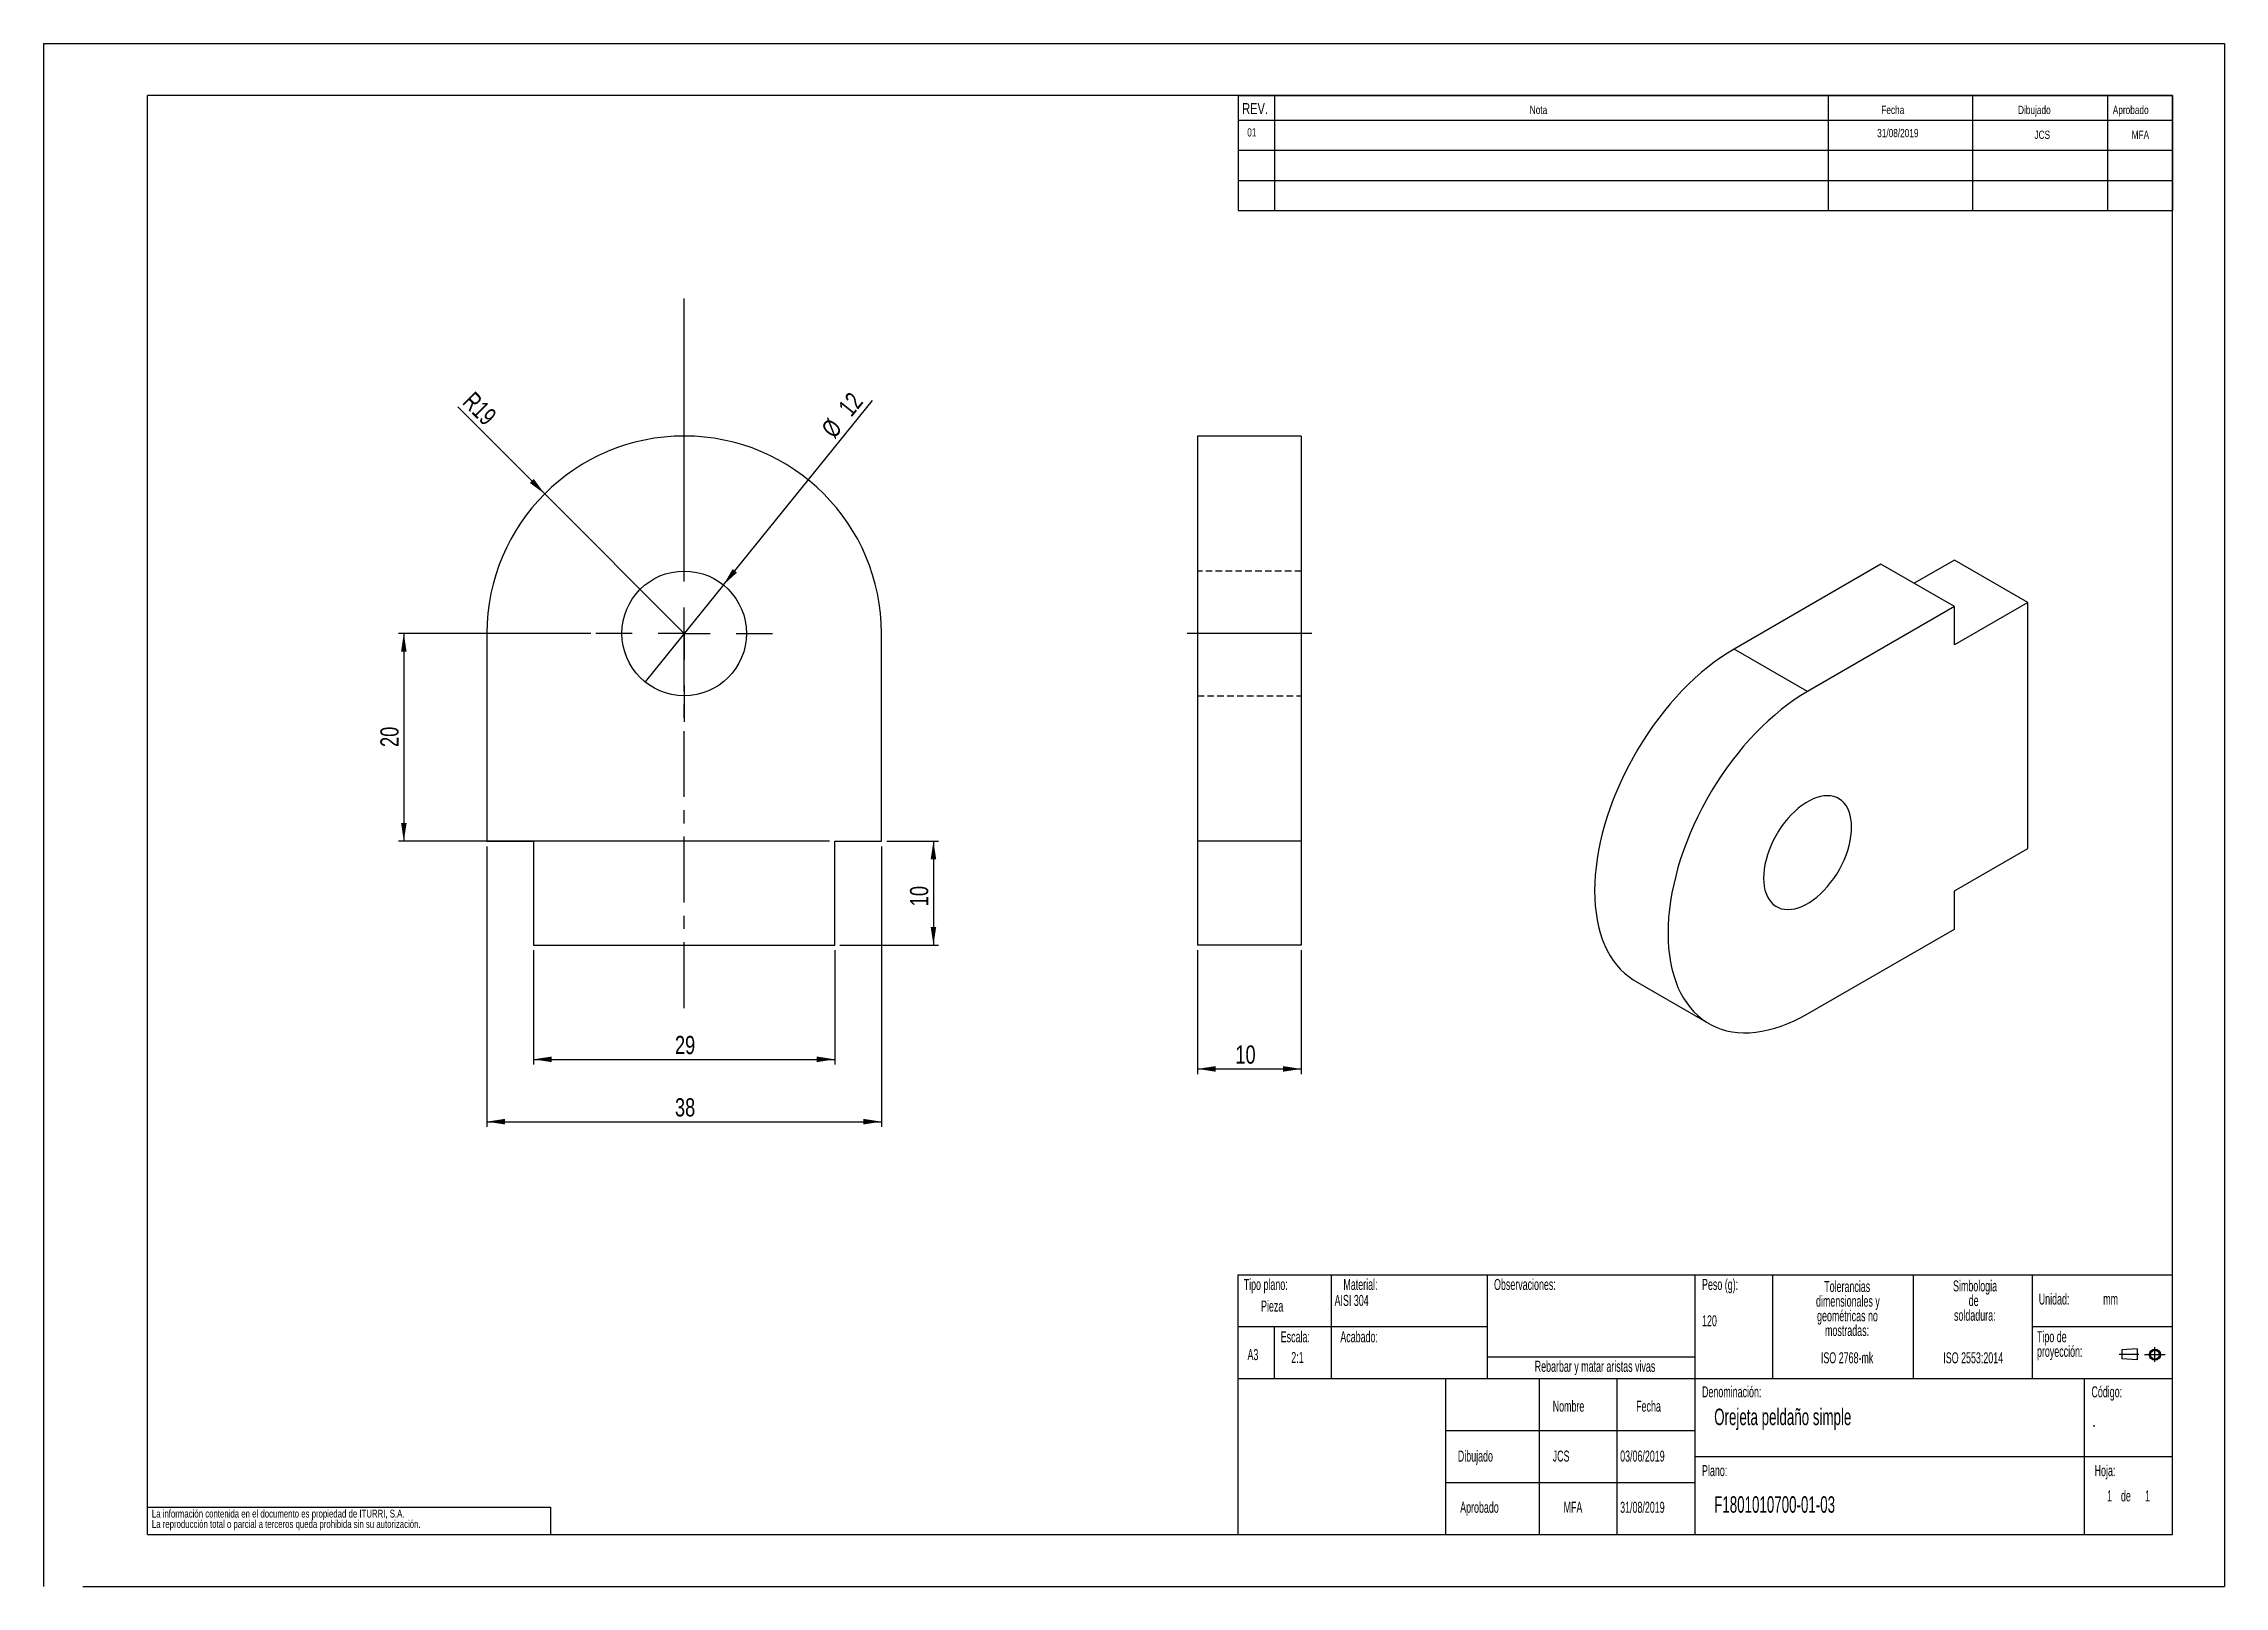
# Model space of a CAD drawing. Extents: x 0 to 2826, y 0 to 813.
# Drawn here: x 0 to 420, y 0 to 297 of the extents above.
import ezdxf

# ---------------------------------------------------------------- set-up
doc = ezdxf.new("R2010")
doc.units = 0
doc.linetypes.add('CENTERX2', pattern=[20.32, 12.7, -2.54, 2.54, -2.54])
doc.linetypes.add('HIDDEN', pattern=[1.905, 1.27, -0.635])
doc.layers.get('0').update_dxf_attribs({"linetype": 'CONTINUOUS'})
doc.layers.add('FORMATO', color=7, linetype='CONTINUOUS')
doc.layers.add('SLD-0', color=179, linetype='CONTINUOUS')
doc.styles.add('SLDTEXTSTYLE0', font='TXT', dxfattribs={"width": 0.605})
doc.styles.add('SLDTEXTSTYLE1', font='TXT', dxfattribs={"width": 0.75})
doc.dimstyles.new('SLDDIMSTYLE0', dxfattribs={"dimtxt": 3.5, "dimasz": 3.5, "dimexe": 0, "dimexo": 0.0625, "dimgap": 0.875, "dimtad": 1, "dimdec": 1, "dimlfac": 0.5, "dimrnd": 1e-09, "dimzin": 12, "dimtxsty": 'SLDTEXTSTYLE1', "dimsah": 1, "dimcen": 0.09, "dimazin": 3, "dimtfac": 1, "dimtdec": 1, "dimtofl": 0, "dimtmove": 0, "dimatfit": 3, "dimtolj": 1, "dimtzin": 12})
doc.dimstyles.new('SLDDIMSTYLE1', dxfattribs={"dimtxt": 3.5, "dimasz": 3.5, "dimexe": 0, "dimexo": 0.0625, "dimgap": 0.875, "dimtad": 1, "dimdec": 1, "dimlfac": 0.5, "dimrnd": 1e-09, "dimzin": 12, "dimtxsty": 'SLDTEXTSTYLE1', "dimsah": 1, "dimcen": 0.09, "dimazin": 3, "dimtfac": 1, "dimtdec": 1, "dimtmove": 0, "dimatfit": 3, "dimtolj": 1, "dimtzin": 12})
doc.dimstyles.new('SLDDIMSTYLE2', dxfattribs={"dimtxt": 3.5, "dimasz": 3.5, "dimexe": 0, "dimexo": 0.0625, "dimgap": 0.875, "dimtad": 1, "dimdec": 1, "dimlfac": 0.5, "dimrnd": 1e-09, "dimzin": 12, "dimtxsty": 'SLDTEXTSTYLE1', "dimblk1": 'NONE', "dimsah": 1, "dimcen": 0, "dimazin": 3, "dimtfac": 1, "dimtdec": 1, "dimtmove": 0, "dimatfit": 3, "dimtolj": 1, "dimtzin": 12})
doc.dimstyles.new('SLDDIMSTYLE3', dxfattribs={"dimtxt": 3.5, "dimasz": 3.5, "dimexe": 0, "dimexo": 0.0625, "dimgap": 0.875, "dimtad": 1, "dimdec": 1, "dimlfac": 0.5, "dimrnd": 1e-09, "dimzin": 12, "dimtxsty": 'SLDTEXTSTYLE1', "dimsah": 1, "dimcen": 0, "dimazin": 3, "dimtfac": 1, "dimtdec": 1, "dimtofl": 0, "dimtmove": 0, "dimatfit": 3, "dimtolj": 1, "dimtzin": 12})

# ---------------------------------------------------------------- blocks, each defined once
blk = doc.blocks.new('BLOQUE3')
at = {"color": 7, "linetype": 'CENTERX2'}
for p, q in [((397.92, 130.06), (394.8, 130.06)), ((398.88, 130.02), (402.16, 130.02)), ((400.52, 128.85), (400.52, 131.19))]:
    blk.add_line(p, q, dxfattribs=at)
at = {"color": 7, "linetype": 'CONTINUOUS'}
for p, q in [((397.68, 130.95), (395.23, 130.77)), ((395.23, 130.77), (395.23, 129.34)), ((397.68, 130.95), (397.68, 129.16)), ((397.68, 129.16), (395.23, 129.34))]:
    blk.add_line(p, q, dxfattribs=at)
for radius in [0.892, 0.713]:
    blk.add_circle((400.52, 130.02), radius, dxfattribs=at)
blk = doc.blocks.new('SW_NOTE_0')
at = {"layer": 'SLD-0', "color": 0, "attachment_point": 2, "style": 'SLDTEXTSTYLE0'}
for s, insert, char_height in [('dimensionales y', (7.54, -0.09), 2.1167), ('Tolerancias', (7.41, 2.73), 2.1167), ('geométricas no', (7.46, -2.92), 2.1167), ('mostradas:', (7.38, -5.74), 2.117)]:
    blk.add_mtext(s, dxfattribs=dict(at, insert=insert, char_height=char_height))
blk = doc.blocks.new('SW_NOTE_0_1')
at = {"layer": 'SLD-0', "color": 0, "attachment_point": 1, "style": 'SLDTEXTSTYLE0'}
for s, insert, char_height in [('Tipo de', (0, 2.73), 2.117), ('proyección:', (0, -0.09), 2.1167)]:
    blk.add_mtext(s, dxfattribs=dict(at, insert=insert, char_height=char_height))
blk = doc.blocks.new('SW_NOTE_0_2')
at = {"layer": 'SLD-0', "color": 0, "char_height": 2.117, "attachment_point": 2, "style": 'SLDTEXTSTYLE0'}
for s, insert in [('Simbologia', (7.11, 2.73)), ('de', (6.84, -0.09)), ('soldadura:', (7.06, -2.92))]:
    blk.add_mtext(s, dxfattribs=dict(at, insert=insert))
blk = doc.blocks.new('SW_NOTE_0_3')
at = {"layer": 'SLD-0', "color": 0, "char_height": 1.5, "attachment_point": 1, "style": 'SLDTEXTSTYLE1'}
for s, insert in [('La información contenida en el documento es propiedad de ITURRI, S.A.', (0, 1.93)), ('La reproducción total o parcial a terceros queda prohibida sin su autorización.', (0, -0.07))]:
    blk.add_mtext(s, dxfattribs=dict(at, insert=insert))
blk = doc.blocks.new('SW_NOTE_0_4')
at = {"layer": 'SLD-0', "color": 0, "attachment_point": 2, "style": 'SLDTEXTSTYLE0'}
for s, insert, char_height in [('dimensionales y', (7.54, -0.09), 2.1167), ('Tolerancias', (7.41, 2.73), 2.1167), ('geométricas no', (7.46, -2.92), 2.1167), ('mostradas:', (7.38, -5.74), 2.117)]:
    blk.add_mtext(s, dxfattribs=dict(at, insert=insert, char_height=char_height))
blk = doc.blocks.new('SW_NOTE_0_5')
at = {"layer": 'SLD-0', "color": 0, "attachment_point": 1, "style": 'SLDTEXTSTYLE0'}
for s, insert, char_height in [('Tipo de', (0, 2.73), 2.117), ('proyección:', (0, -0.09), 2.1167)]:
    blk.add_mtext(s, dxfattribs=dict(at, insert=insert, char_height=char_height))
blk = doc.blocks.new('SW_NOTE_0_6')
at = {"layer": 'SLD-0', "color": 0, "char_height": 2.117, "attachment_point": 2, "style": 'SLDTEXTSTYLE0'}
for s, insert in [('Simbologia', (7.11, 2.73)), ('de', (6.84, -0.09)), ('soldadura:', (7.06, -2.92))]:
    blk.add_mtext(s, dxfattribs=dict(at, insert=insert))
blk = doc.blocks.new('SW_NOTE_0_7')
at = {"layer": 'SLD-0', "color": 0, "char_height": 1.5, "attachment_point": 1, "style": 'SLDTEXTSTYLE1'}
for s, insert in [('La información contenida en el documento es propiedad de ITURRI, S.A.', (0, 1.93)), ('La reproducción total o parcial a terceros queda prohibida sin su autorización.', (0, -0.07))]:
    blk.add_mtext(s, dxfattribs=dict(at, insert=insert))
blk = doc.blocks.new('_D')
at = {"layer": 'FORMATO', "color": 7}
for p, q in [((94.37, 122.46), (94.37, 100.46)), ((152.37, 122.46), (152.37, 100.46)), ((94.37, 101.46), (152.37, 101.46))]:
    blk.add_line(p, q, dxfattribs=at)
for points in [[(94.37, 101.46), (97.87, 100.92), (97.87, 102)], [(152.37, 101.46), (148.87, 102), (148.87, 100.92)]]:
    blk.add_solid(points, dxfattribs=at)
at = {"layer": 'FORMATO', "color": 7, "insert": (121.59, 105.97), "char_height": 3.5, "attachment_point": 1, "style": 'SLDTEXTSTYLE1'}
blk.add_mtext('29', dxfattribs=at)
blk = doc.blocks.new('_D_1')
at = {"layer": 'FORMATO', "color": 7}
for p, q in [((85.37, 142.46), (85.37, 88.46)), ((161.37, 142.46), (161.37, 88.46)), ((85.37, 89.46), (161.37, 89.46))]:
    blk.add_line(p, q, dxfattribs=at)
for points in [[(85.37, 89.46), (88.87, 88.92), (88.87, 90)], [(161.37, 89.46), (157.87, 90), (157.87, 88.92)]]:
    blk.add_solid(points, dxfattribs=at)
at = {"layer": 'FORMATO', "color": 7, "insert": (121.59, 93.97), "char_height": 3.5, "attachment_point": 1, "style": 'SLDTEXTSTYLE1'}
blk.add_mtext('38', dxfattribs=at)
blk = doc.blocks.new('_D_2')
at = {"layer": 'FORMATO', "color": 7}
for p, q in [((162.37, 143.46), (172.37, 143.46)), ((171.37, 143.46), (171.37, 123.46)), ((153.37, 123.46), (172.37, 123.46))]:
    blk.add_line(p, q, dxfattribs=at)
for points in [[(171.37, 143.46), (170.84, 139.96), (171.91, 139.96)], [(171.37, 123.46), (171.91, 126.96), (170.84, 126.96)]]:
    blk.add_solid(points, dxfattribs=at)
at = {"layer": 'FORMATO', "color": 7, "insert": (166.86, 130.93), "char_height": 3.5, "attachment_point": 1, "rotation": 90, "style": 'SLDTEXTSTYLE1'}
blk.add_mtext('10', dxfattribs=at)
blk = doc.blocks.new('_D_3')
at = {"layer": 'FORMATO', "color": 7}
for p, q in [((105.37, 183.46), (68.37, 183.46)), ((69.37, 183.46), (69.37, 143.46)), ((151.37, 143.46), (68.37, 143.46))]:
    blk.add_line(p, q, dxfattribs=at)
for points in [[(69.37, 183.46), (68.84, 179.96), (69.91, 179.96)], [(69.37, 143.46), (69.91, 146.96), (68.84, 146.96)]]:
    blk.add_solid(points, dxfattribs=at)
at = {"layer": 'FORMATO', "color": 7, "insert": (64.86, 161.59), "char_height": 3.5, "attachment_point": 1, "rotation": 90, "style": 'SLDTEXTSTYLE1'}
blk.add_mtext('20', dxfattribs=at)
blk = doc.blocks.new('_D_4')
at = {"layer": 'FORMATO', "color": 7}
for q in [(159.62, 228.3), (115.83, 174.13)]:
    blk.add_line((130.92, 192.79), q, dxfattribs=at)
blk.add_solid([(130.92, 192.79), (133.54, 195.17), (132.7, 195.85)], dxfattribs=at)
at = {"layer": 'FORMATO', "color": 7, "char_height": 3.5, "attachment_point": 1, "rotation": 51.0491, "style": 'SLDTEXTSTYLE1'}
for s, insert in [('12', (152.82, 227.14)), ('%%c', (149.55, 223))]:
    blk.add_mtext(s, dxfattribs=dict(at, insert=insert))
blk = doc.blocks.new('_NONE')
blk = doc.blocks.new('_D_5')
at = {"layer": 'FORMATO', "color": 7}
for q in [(79.76, 227.08), (123.37, 183.46)]:
    blk.add_line((96.5, 210.33), q, dxfattribs=at)
blk.add_solid([(96.5, 210.33), (94.41, 213.18), (93.65, 212.42)], dxfattribs=at)
at = {"layer": 'FORMATO', "color": 7, "insert": (82.95, 230.26), "char_height": 3.5, "attachment_point": 1, "rotation": 315, "style": 'SLDTEXTSTYLE1'}
blk.add_mtext('R19', dxfattribs=at)
blk = doc.blocks.new('SW_CENTERMARKSYMBOL_0')
at = {"layer": 'FORMATO', "color": 0}
for p, q in [((0, 10), (0, 64.49)), ((0, 0), (0, 5)), ((-10, 0), (-17, 0)), ((0, 0), (-5, 0)), ((0, 0), (5, 0)), ((0, 0), (0, -5)), ((10, 0), (17, 0)), ((0, -10), (0, -17))]:
    blk.add_line(p, q, dxfattribs=at)
blk = doc.blocks.new('_D_6')
at = {"layer": 'FORMATO', "color": 7}
for p, q in [((222.22, 122.46), (222.22, 98.62)), ((242.22, 122.46), (242.22, 98.62)), ((222.22, 99.62), (242.22, 99.62))]:
    blk.add_line(p, q, dxfattribs=at)
for points in [[(222.22, 99.62), (225.72, 99.08), (225.72, 100.15)], [(242.22, 99.62), (238.72, 100.15), (238.72, 99.08)]]:
    blk.add_solid(points, dxfattribs=at)
at = {"layer": 'FORMATO', "color": 7, "insert": (229.52, 104.13), "char_height": 3.5, "attachment_point": 1, "style": 'SLDTEXTSTYLE1'}
blk.add_mtext('10', dxfattribs=at)

msp = doc.modelspace()

# ---------------------------------------------------------------- linework, layer by layer
at = {"color": 7, "linetype": 'CONTINUOUS'}
for p, q in [((0, 297), (420, 297)), ((0, 297), (0, 0)), ((420, 297), (420, 0)), ((410, 287), (20, 287)), ((20, 10), (20, 287)), ((410, 10), (410, 287)), ((242.22, 221.46), (222.22, 221.46)), ((222.22, 221.46), (222.22, 183.46)), ((242.22, 221.46), (242.22, 183.46)), ((368, 197.59), (360.23, 193.1)), ((382.15, 189.43), (368, 197.59)), ((353.86, 196.78), (325.58, 180.45)), ((368, 188.61), (353.86, 196.78)), ((382.15, 189.43), (368, 181.26)), ((382.15, 142.07), (382.15, 189.43)), ((368, 188.61), (339.72, 172.28)), ((368, 181.26), (368, 188.61)), ((85.37, 183.46), (85.37, 143.46)), ((161.37, 143.46), (161.37, 183.46)), ((242.22, 183.46), (222.22, 183.46)), ((222.22, 183.46), (222.22, 143.46)), ((242.22, 183.46), (242.22, 143.46)), ((339.72, 172.28), (325.58, 180.45)), ((85.37, 143.46), (94.37, 143.46)), ((94.37, 143.46), (94.37, 123.46)), ((152.37, 123.46), (152.37, 143.46)), ((152.37, 143.46), (161.37, 143.46)), ((242.22, 143.46), (222.22, 143.46)), ((222.22, 143.46), (222.22, 123.46)), ((242.22, 143.46), (242.22, 123.46)), ((368, 133.9), (382.15, 142.07)), ((368, 126.55), (368, 133.9)), ((339.72, 110.23), (368, 126.55)), ((94.37, 123.46), (152.37, 123.46)), ((242.22, 123.46), (222.22, 123.46)), ((306.58, 116.51), (320.72, 108.34)), ((230, 60), (410, 60)), ((230, 60), (230, 10)), ((20, 10), (410, 10)), ((7.53, 0), (420, 0))]:
    msp.add_line(p, q, dxfattribs=at)
at = {"color": 7, "linetype": 'HIDDEN'}
for p, q in [((242.22, 195.46), (222.22, 195.46)), ((242.22, 183.46), (222.22, 183.46)), ((222.22, 171.46), (242.22, 171.46))]:
    msp.add_line(p, q, dxfattribs=at)
at = {"color": 7, "linetype": 'CONTINUOUS', "flags": 128}
for points in [[(325.58, 180.45), (324.3, 179.67), (323.02, 178.83), (321.75, 177.92), (320.49, 176.95), (319.24, 175.92), (318.01, 174.82), (316.79, 173.67), (315.59, 172.46), (314.42, 171.2), (313.27, 169.89), (312.14, 168.53), (311.05, 167.14), (309.99, 165.7), (308.97, 164.22), (307.98, 162.71), (307.04, 161.17), (306.13, 159.6), (305.27, 158.02), (304.46, 156.41), (303.69, 154.78), (302.97, 153.14), (302.31, 151.5), (301.69, 149.85), (301.14, 148.2), (300.63, 146.55), (300.19, 144.91), (299.8, 143.28), (299.47, 141.66), (299.19, 140.06), (298.98, 138.48), (298.83, 136.93), (298.74, 135.4), (298.71, 133.91), (298.74, 132.45), (298.83, 131.03), (298.98, 129.65), (299.19, 128.32), (299.47, 127.03), (299.8, 125.79), (300.19, 124.61), (300.63, 123.49), (301.14, 122.42), (301.69, 121.41), (302.31, 120.47), (302.97, 119.59), (303.69, 118.78), (304.46, 118.05), (305.27, 117.38), (306.13, 116.78), (306.58, 116.51)], [(339.72, 172.28), (338.44, 171.51), (337.17, 170.67), (335.9, 169.76), (334.63, 168.79), (333.39, 167.75), (332.15, 166.66), (330.93, 165.5), (329.73, 164.3), (328.56, 163.04), (327.41, 161.73), (326.29, 160.37), (325.19, 158.97), (324.13, 157.53), (323.11, 156.06), (322.12, 154.55), (321.18, 153.01), (320.27, 151.44), (319.41, 149.85), (318.6, 148.24), (317.83, 146.62), (317.12, 144.98), (316.45, 143.34), (315.84, 141.69), (315.28, 140.03), (314.77, 138.39), (314.33, 136.74), (313.94, 135.11), (313.61, 133.5), (313.34, 131.9), (313.12, 130.32), (312.97, 128.76), (312.88, 127.24), (312.85, 125.74), (312.88, 124.28), (312.97, 122.86), (313.12, 121.49), (313.34, 120.15), (313.61, 118.86), (313.94, 117.63), (314.33, 116.45), (314.77, 115.32), (315.28, 114.26), (315.84, 113.25), (316.45, 112.31), (317.12, 111.43), (317.83, 110.62), (318.6, 109.88), (319.41, 109.21), (320.27, 108.62), (321.18, 108.09), (322.12, 107.65), (323.11, 107.28), (324.13, 106.98), (325.19, 106.77), (326.29, 106.63), (327.41, 106.57), (328.56, 106.59), (329.73, 106.68), (330.93, 106.86), (332.15, 107.11), (333.39, 107.44), (334.63, 107.85), (335.9, 108.33), (337.17, 108.89), (338.44, 109.52), (339.72, 110.23)], [(348.21, 146.15), (348.17, 146.97), (348.08, 147.74), (347.93, 148.46), (347.72, 149.14), (347.45, 149.75), (347.13, 150.31), (346.75, 150.8), (346.32, 151.22), (345.85, 151.57), (345.33, 151.85), (344.77, 152.05), (344.17, 152.17), (343.54, 152.21), (342.88, 152.17), (342.2, 152.06), (341.51, 151.87), (340.8, 151.6), (340.08, 151.25), (339.36, 150.84), (338.64, 150.35), (337.93, 149.8), (337.24, 149.19), (336.56, 148.52), (335.9, 147.8), (335.27, 147.03), (334.67, 146.22), (334.11, 145.37), (333.59, 144.5), (333.12, 143.6), (332.69, 142.68), (332.31, 141.76), (331.99, 140.83), (331.72, 139.9), (331.51, 138.98), (331.36, 138.08), (331.27, 137.2), (331.23, 136.36), (331.27, 135.54), (331.36, 134.77), (331.51, 134.05), (331.72, 133.37), (331.99, 132.76), (332.31, 132.2), (332.69, 131.71), (333.12, 131.29), (333.59, 130.94), (334.11, 130.66), (334.67, 130.46), (335.27, 130.34), (335.9, 130.3), (336.56, 130.34), (337.24, 130.45), (337.93, 130.64), (338.64, 130.91), (339.36, 131.26), (340.08, 131.67), (340.8, 132.16), (341.51, 132.71), (342.2, 133.32), (342.88, 133.99), (343.54, 134.71), (344.17, 135.48), (344.77, 136.29), (345.33, 137.14), (345.85, 138.01), (346.32, 138.91), (346.75, 139.83), (347.13, 140.75), (347.45, 141.68), (347.72, 142.61), (347.93, 143.53), (348.08, 144.43), (348.17, 145.3), (348.21, 146.15)]]:
    msp.add_lwpolyline(points, dxfattribs=at)
at = {"color": 7, "linetype": 'CONTINUOUS'}
msp.add_circle((123.37, 183.46), 12, dxfattribs=at)
msp.add_arc((123.37, 183.46), 38, 0, 180, dxfattribs=at)
at = {"layer": 'FORMATO'}
for p, q in [((230.09, 287), (410, 287)), ((230.09, 287), (230.09, 264.87)), ((237.03, 287), (237.03, 264.87)), ((343.66, 287), (343.66, 264.87)), ((371.46, 287), (371.46, 264.87)), ((397.51, 287), (397.51, 264.87)), ((410, 287), (410, 264.87)), ((230.09, 282.27), (410, 282.27)), ((230.09, 276.47), (410, 276.47)), ((230.09, 270.67), (410, 270.67)), ((230.09, 264.87), (410, 264.87))]:
    msp.add_line(p, q, dxfattribs=at)
at = {"layer": 'FORMATO', "color": 7, "linetype": 'CENTERX2'}
for p, q in [((123.37, 111.33), (123.37, 187.46)), ((244.22, 183.46), (220.22, 183.46))]:
    msp.add_line(p, q, dxfattribs=at)
at = {"layer": 'SLD-0'}
for p, q in [((248, 60), (248, 40)), ((278, 60), (278, 40)), ((318, 60), (318, 40)), ((333, 60), (333, 40)), ((360.08, 60), (360.08, 40)), ((383, 60), (383, 40)), ((230, 50), (248, 50)), ((237, 50), (237, 40)), ((248, 50), (278, 50)), ((383, 50), (410, 50)), ((278, 44.16), (318, 44.16)), ((230, 40), (410, 40)), ((270, 40), (270, 10)), ((288, 40), (288, 10)), ((303, 40), (303, 10)), ((318, 40), (318, 10)), ((393, 40), (393, 10)), ((270, 30), (318, 30)), ((318, 25), (393, 25)), ((393, 25), (410, 25)), ((270, 20), (318, 20)), ((20, 15.25), (97.63, 15.25)), ((97.63, 15.25), (97.63, 10))]:
    msp.add_line(p, q, dxfattribs=at)

# ---------------------------------------------------------------- block references
at = {"color": 7, "linetype": 'CONTINUOUS', "xscale": 1.2, "yscale": 1.2, "zscale": 1.2}
msp.add_blockref('BLOQUE3', (-74.01, -111.41), dxfattribs=at)
msp.add_blockref('BLOQUE3', (-74.01, -111.41), dxfattribs=at)
at = {"layer": 'FORMATO', "color": 7}
msp.add_blockref('SW_CENTERMARKSYMBOL_0', (123.37, 183.46), dxfattribs=at)
at = {"layer": 'SLD-0'}
for name, p in [('SW_NOTE_0', (339.95, 56.06)), ('SW_NOTE_0_4', (339.95, 56.06)), ('SW_NOTE_0_2', (364.87, 56.17)), ('SW_NOTE_0_6', (364.87, 56.17)), ('SW_NOTE_0_1', (383.91, 46.39)), ('SW_NOTE_0_5', (383.91, 46.39)), ('SW_NOTE_0_3', (20.84, 12.82)), ('SW_NOTE_0_7', (20.84, 12.82))]:
    msp.add_blockref(name, p, dxfattribs=at)

# ---------------------------------------------------------------- texts
at = {"layer": 'FORMATO', "style": 'SLDTEXTSTYLE1'}
for s, insert, char_height, attachment_point in [('REV.', (230.84, 285.55), 2.117, 1), ('Nota', (286.22, 285.03), 1.587, 1), ('Fecha', (353.93, 285.03), 1.587, 1), ('Dibujado', (380.26, 285.03), 1.587, 1), ('Aprobado', (398.51, 285.03), 1.587, 1), ('01', (232.69, 280.71), 1.587, 2), ('31/08/2019', (357.11, 280.58), 1.587, 2), ('JCS', (384.93, 280.25), 1.587, 2), ('MFA', (403.82, 280.25), 1.587, 2)]:
    msp.add_mtext(s, dxfattribs=dict(at, insert=insert, char_height=char_height, attachment_point=attachment_point))
at = {"layer": 'SLD-0', "style": 'SLDTEXTSTYLE0'}
for s, insert, char_height, attachment_point in [('Tipo plano:', (231.13, 59.18), 2.1167, 1), ('Tipo plano:', (231.13, 59.18), 2.1167, 1), ('Material:', (250.33, 59.18), 2.117, 1), ('Material:', (250.33, 59.18), 2.117, 1), ('Observaciones:', (279.34, 59.18), 2.1167, 1), ('Observaciones:', (279.34, 59.18), 2.1167, 1), ('Peso (g):', (319.4, 59.18), 2.117, 1), ('Peso (g):', (319.4, 59.18), 2.117, 1), ('Pieza', (234.47, 55.02), 2.117, 1), ('Pieza', (234.47, 55.02), 2.117, 1), ('AISI 304', (248.63, 56.11), 2.117, 1), ('AISI 304', (248.63, 56.11), 2.117, 1), ('Unidad:', (384.25, 56.37), 2.117, 1), ('Unidad:', (384.25, 56.37), 2.117, 1), ('mm', (396.66, 56.37), 2.117, 1), ('mm', (396.66, 56.37), 2.117, 1), ('120', (319.4, 52.18), 2.117, 1), ('120', (319.4, 52.18), 2.117, 1), ('Escala:', (238.26, 49.1), 2.117, 1), ('Escala:', (238.26, 49.1), 2.117, 1), ('Acabado:', (249.74, 49.1), 2.117, 1), ('Acabado:', (249.74, 49.1), 2.117, 1), ('A3', (231.86, 45.67), 2.117, 1), ('A3', (231.86, 45.67), 2.117, 1), ('2:1', (240.29, 45.13), 2.117, 1), ('2:1', (240.29, 45.13), 2.117, 1), ('Rebarbar y matar aristas vivas', (298.79, 43.42), 2.1167, 2), ('Rebarbar y matar aristas vivas', (298.79, 43.42), 2.1167, 2), ('ISO 2768-mk', (347.34, 45.06), 2.1167, 2), ('ISO 2768-mk', (347.34, 45.06), 2.1167, 2), ('ISO 2553:2014', (371.63, 45.06), 2.1167, 2), ('ISO 2553:2014', (371.63, 45.06), 2.1167, 2), ('Denominación:', (319.4, 38.51), 2.1167, 1), ('Denominación:', (319.4, 38.51), 2.1167, 1), ('Código:', (394.4, 38.51), 2.117, 1), ('Código:', (394.4, 38.51), 2.117, 1), ('Nombre', (290.64, 35.75), 2.117, 1), ('Nombre', (290.64, 35.75), 2.117, 1), ('Fecha', (306.71, 35.75), 2.117, 1), ('Fecha', (306.71, 35.75), 2.117, 1), ('Orejeta peldaño simple', (321.74, 34.22), 3.175, 1), ('Orejeta peldaño simple', (321.74, 34.22), 3.175, 1), ('-', (394.59, 32.19), 2.12, 1), ('-', (394.59, 32.19), 2.12, 1), ('Dibujado', (272.37, 26.14), 2.117, 1), ('Dibujado', (272.37, 26.14), 2.117, 1), ('JCS', (290.64, 26.14), 2.117, 1), ('03/06/2019', (303.63, 26.14), 2.117, 1), ('Plano:', (319.4, 23.34), 2.117, 1), ('Plano:', (319.4, 23.34), 2.117, 1), ('Hoja:', (395.01, 23.34), 2.117, 1), ('Hoja:', (395.01, 23.34), 2.117, 1), ('F1801010700-01-03', (321.74, 17.35), 3.175, 1), ('F1801010700-01-03', (321.74, 17.35), 3.175, 1), ('1', (397.41, 18.47), 2.12, 1), ('1', (397.41, 18.47), 2.12, 1), ('1', (397.41, 18.47), 2.12, 1), ('1', (397.41, 18.47), 2.12, 1), ('de', (400.08, 18.47), 2.117, 1), ('de', (400.08, 18.47), 2.117, 1), ('de', (400.08, 18.47), 2.117, 1), ('de', (400.08, 18.47), 2.117, 1), ('1', (404.73, 18.47), 2.12, 1), ('1', (404.73, 18.47), 2.12, 1), ('1', (404.73, 18.47), 2.12, 1), ('1', (404.73, 18.47), 2.12, 1), ('Aprobado', (272.82, 16.28), 2.117, 1), ('Aprobado', (272.82, 16.28), 2.117, 1), ('MFA', (292.74, 16.28), 2.117, 1), ('31/08/2019', (303.63, 16.28), 2.117, 1)]:
    msp.add_mtext(s, dxfattribs=dict(at, insert=insert, char_height=char_height, attachment_point=attachment_point))

# ---------------------------------------------------------------- dimensions: what is measured, and where the dimension line sits
at = {"layer": 'FORMATO', "color": 7}
dim = msp.add_diameter_dim_2p(p1=(115.83, 174.13), p2=(130.92, 192.79), dimstyle='SLDDIMSTYLE2', dxfattribs=at)
dim.commit()
dim.dimension.update_dxf_attribs({"geometry": '_D_4', "text_midpoint": (156.38, 224.29), "dimtype": 163})
dim = msp.add_radius_dim(center=(123.37, 183.46), mpoint=(96.5, 210.33), dimstyle='SLDDIMSTYLE3', dxfattribs=at)
dim.commit()
dim.dimension.update_dxf_attribs({"geometry": '_D_5', "text_midpoint": (82.54, 224.29), "dimtype": 164})
for base, p1, p2, angle, dimstyle, picture, middle in [((69.37, 143.46), (106.37, 183.46), (152.37, 143.46), 90, 'SLDDIMSTYLE0', '_D_3', (69.37, 164.17)), ((171.37, 123.46), (161.37, 143.46), (152.37, 123.46), 90, 'SLDDIMSTYLE1', '_D_2', (171.37, 133.52)), ((242.22, 99.62), (222.22, 123.46), (242.22, 123.46), 0, 'SLDDIMSTYLE0', '_D_6', (232.11, 99.62))]:
    dim = msp.add_linear_dim(base=base, p1=p1, p2=p2, angle=angle, dimstyle=dimstyle, dxfattribs=at)
    dim.commit()
    dim.dimension.update_dxf_attribs({"geometry": picture, "text_midpoint": middle, "dimtype": 160})
for base, p1, p2, picture, middle in [((161.37, 89.46), (85.37, 143.46), (161.37, 143.46), '_D_1', (124.17, 89.46)), ((152.37, 101.46), (94.37, 123.46), (152.37, 123.46), '_D', (124.17, 101.46))]:
    dim = msp.add_linear_dim(base=base, p1=p1, p2=p2, dimstyle='SLDDIMSTYLE0', dxfattribs=at)
    dim.commit()
    dim.dimension.update_dxf_attribs({"geometry": picture, "text_midpoint": middle, "dimtype": 160})

doc.saveas('drawing.dxf')
